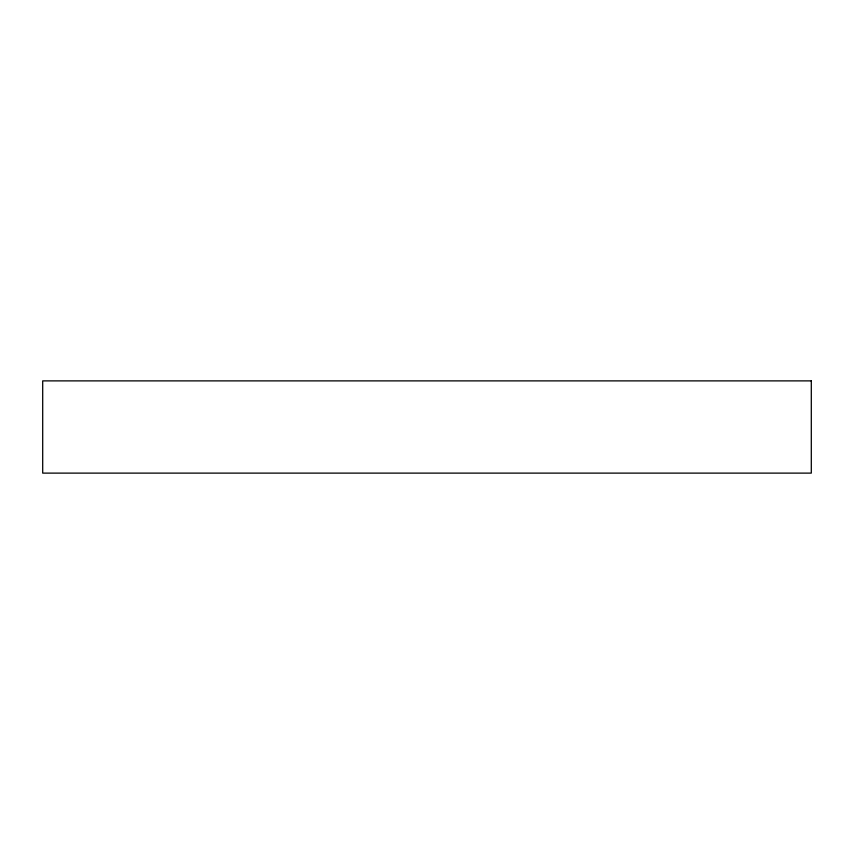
<?xml version="1.0" encoding="UTF-8"?>
<svg xmlns="http://www.w3.org/2000/svg" width="854" height="854" viewBox="0 0 854 854"><rect width="100%" height="100%" fill="white"/><g stroke="black" fill="none" stroke-linecap="round" stroke-linejoin="round"><path stroke-width="1.28" d="M811.3 380.884L42.7 380.884L42.7 473.116L811.3 473.116L811.3 380.884"/></g></svg>
